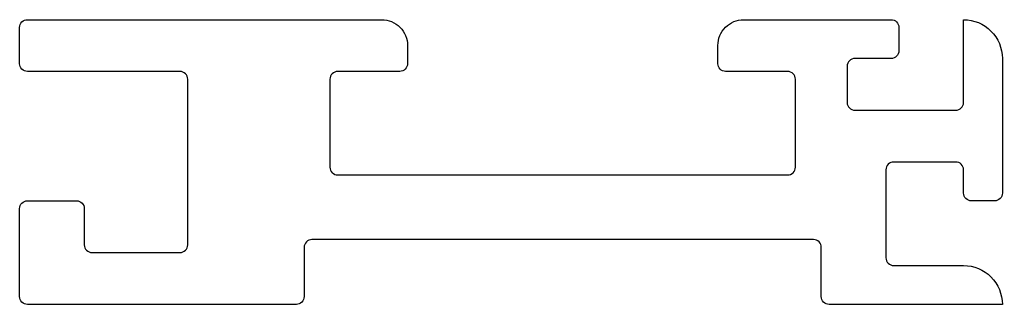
# Model space of a CAD drawing. Extents: x 690.1 to 728.1, y -26 to -15.
import ezdxf

# ---------------------------------------------------------------- set-up
doc = ezdxf.new("R2010")
doc.units = 0
doc.header["$LTSCALE"] = 15
doc.layers.add('1', color=7, linetype='CONTINUOUS')

msp = doc.modelspace()

# ---------------------------------------------------------------- linework, layer by layer
at = {"layer": '1'}
msp.add_lwpolyline([(690.077, -25.7), (690.077, -22.3, -0.414214), (690.377, -22), (692.277, -22, -0.414214), (692.577, -22.3), (692.577, -23.7, 0.414214), (692.877, -24), (696.277, -24, 0.414214), (696.577, -23.7), (696.577, -17.3, 0.414214), (696.277, -17), (690.377, -17, -0.414214), (690.077, -16.7), (690.077, -15.3, -0.414214), (690.377, -15), (704.077, -15, -0.414214), (705.077, -16), (705.077, -16.7, -0.414214), (704.777, -17), (702.377, -17, 0.414214), (702.077, -17.3), (702.077, -20.7, 0.414214), (702.377, -21), (719.777, -21, 0.414214), (720.077, -20.7), (720.077, -17.3, 0.414214), (719.777, -17), (717.377, -17, -0.414214), (717.077, -16.7), (717.077, -16, -0.414214), (718.077, -15), (723.777, -15, -0.414214), (724.077, -15.3), (724.077, -16.2, -0.414214), (723.777, -16.5), (722.377, -16.5, 0.414214), (722.077, -16.8), (722.077, -18.2, 0.414214), (722.377, -18.5), (726.277, -18.5, 0.414214), (726.577, -18.2), (726.577, -15, -0.414214), (728.077, -16.5), (728.077, -21.7, -0.414214), (727.777, -22), (726.877, -22, -0.414214), (726.577, -21.7), (726.577, -20.8, 0.414214), (726.277, -20.5), (723.877, -20.5, 0.414214), (723.577, -20.8), (723.577, -24.2, 0.414214), (723.877, -24.5), (726.577, -24.5, -0.414214), (728.077, -26), (721.377, -26, -0.414214), (721.077, -25.7), (721.077, -23.8, 0.414214), (720.777, -23.5), (701.377, -23.5, 0.414214), (701.077, -23.8), (701.077, -25.7, -0.414214), (700.777, -26), (690.377, -26, -0.414214)], format="xyb", close=True, dxfattribs=at)

doc.saveas('drawing.dxf')
